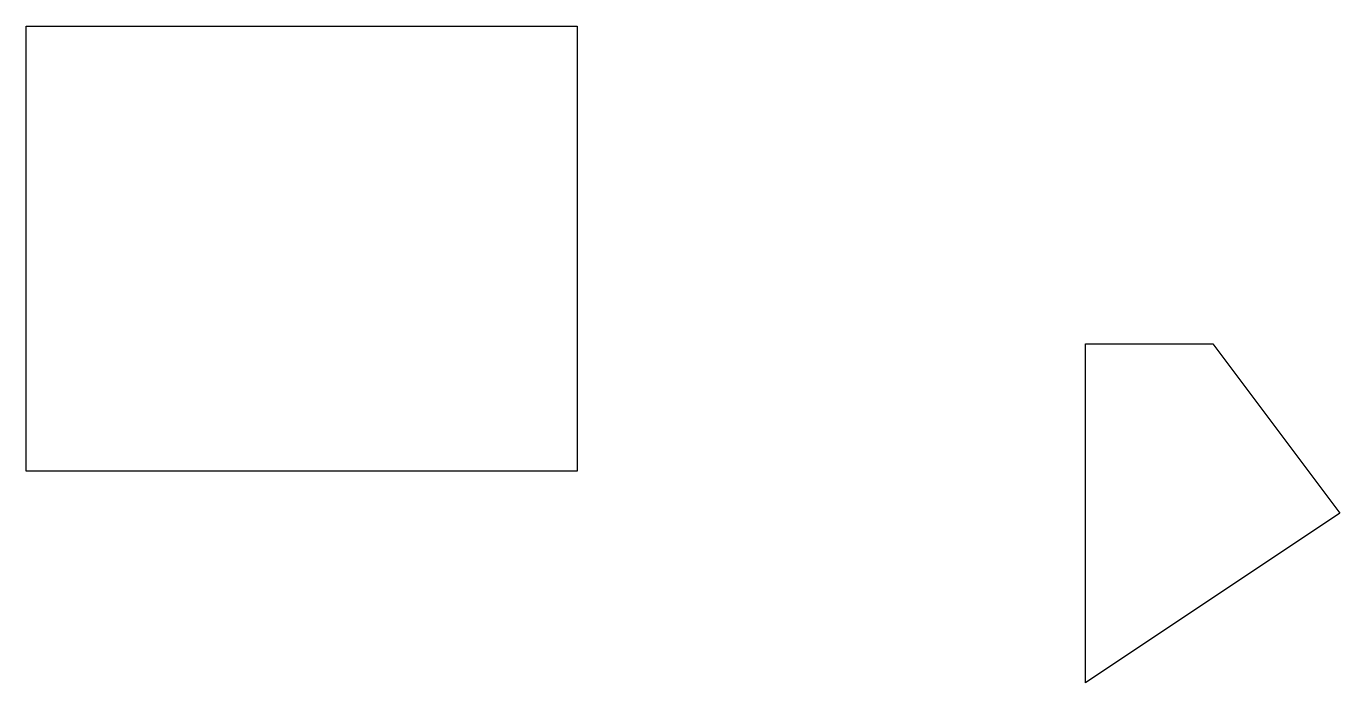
# Model space of a CAD drawing. Header units: inches. Extents: x 27 to 120, y 0 to 46.5.
import ezdxf

# ---------------------------------------------------------------- set-up
doc = ezdxf.new("R2010")
doc.units = ezdxf.units.IN
doc.header["$LTSCALE"] = 12
doc.header["$MEASUREMENT"] = 0
doc.header["$XCLIPFRAME"] = 2
doc.layers.add('IMAGES', color=7, linetype='Continuous')
picture_1 = doc.add_image_def('image1.jpg', size_in_pixel=(1600, 1200))

msp = doc.modelspace()

# ---------------------------------------------------------------- pictures from other files: only their frames are drawn
at = {"layer": 'IMAGES'}
image = msp.add_image(picture_1, insert=(24, 12), size_in_units=(48, 36), dxfattribs=at)
image.set_boundary_path([(100.5, 50.5), (1400.5, 1100.5)])
image = msp.add_image(picture_1, insert=(120, 0), size_in_units=(24, 18), rotation=90, dxfattribs=dict(at, brightness=70, contrast=40, fade=20))
image.set_boundary_path([(-0.5, -0.5), (1599.5, -0.5), (1599.5, 600), (800, 1199.5), (-0.5, -0.5)])
image.dxf.flags = 15

doc.saveas('drawing.dxf')
